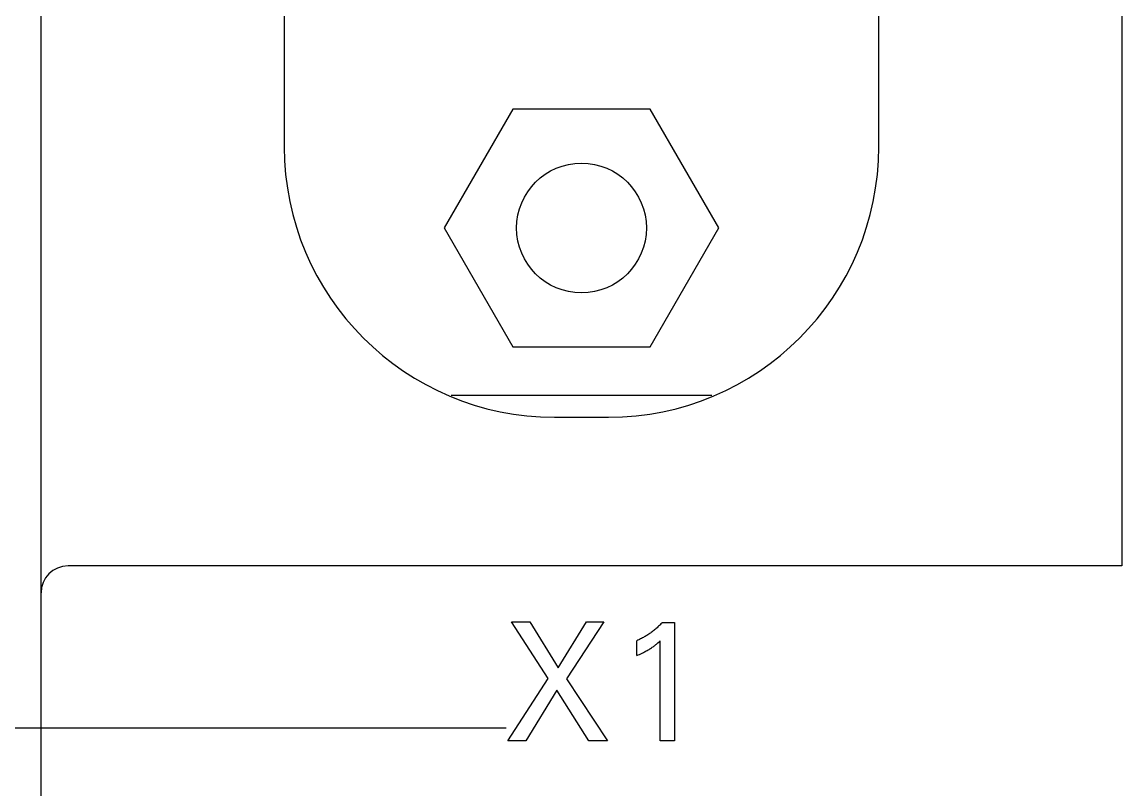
# Model space of a CAD drawing. Extents: x 10 to 622, y -523 to 292.
# Drawn here: x 254.911 to 259.032, y 108.057 to 110.933 of the extents above; entities that cross this region are included whole.
import ezdxf

# ---------------------------------------------------------------- set-up
doc = ezdxf.new("R2010")
doc.units = 0
doc.header["$LTSCALE"] = 5
doc.header["$MEASUREMENT"] = 0
doc.layers.get('0').update_dxf_attribs({"linetype": 'CONTINUOUS'})

msp = doc.modelspace()

# ---------------------------------------------------------------- linework, layer by layer
at = {"color": 7, "linetype": 'Continuous'}
for p, q in [((254.9819, 94.1153), (254.9819, 118.1094)), ((259.0315, 116.4895), (259.0315, 108.8965)), ((255.8931, 114.9203), (255.8931, 110.4657)), ((258.1204, 110.4657), (258.1204, 114.9203)), ((256.7495, 110.6074), (256.4923, 110.162)), ((257.2639, 110.6074), (256.7495, 110.6074)), ((257.5211, 110.162), (257.2639, 110.6074)), ((256.4923, 110.162), (256.7495, 109.7165)), ((257.2639, 109.7165), (257.5211, 110.162)), ((256.7495, 109.7165), (257.2639, 109.7165)), ((256.5185, 109.5353), (257.4949, 109.5353)), ((256.9055, 109.4533), (257.1079, 109.4533)), ((259.0315, 108.8965), (255.0831, 108.8965)), ((256.8823, 108.4751), (256.7442, 108.6873)), ((256.7442, 108.6873), (256.8126, 108.6873)), ((256.8126, 108.6873), (256.9192, 108.5143)), ((256.9192, 108.5143), (257.0252, 108.6873)), ((257.0905, 108.6873), (256.9507, 108.4738)), ((257.0252, 108.6873), (257.0905, 108.6873)), ((257.2957, 108.6704), (257.2927, 108.6676)), ((257.2986, 108.6732), (257.2957, 108.6704)), ((257.3015, 108.676), (257.2986, 108.6732)), ((257.3043, 108.6789), (257.3015, 108.676)), ((257.3071, 108.6818), (257.3043, 108.6789)), ((257.3099, 108.6847), (257.3071, 108.6818)), ((257.3099, 108.6847), (257.3553, 108.6847)), ((257.3553, 108.6847), (257.3553, 108.2418)), ((257.2384, 108.6283), (257.235, 108.6264)), ((257.2418, 108.6302), (257.2384, 108.6283)), ((257.2452, 108.6322), (257.2418, 108.6302)), ((257.2485, 108.6342), (257.2452, 108.6322)), ((257.2518, 108.6363), (257.2485, 108.6342)), ((257.2552, 108.6384), (257.2518, 108.6363)), ((257.2584, 108.6406), (257.2552, 108.6384)), ((257.2617, 108.6428), (257.2584, 108.6406)), ((257.2649, 108.6451), (257.2617, 108.6428)), ((257.2681, 108.6474), (257.2649, 108.6451)), ((257.2712, 108.6497), (257.2681, 108.6474)), ((257.2744, 108.6521), (257.2712, 108.6497)), ((257.2775, 108.6546), (257.2744, 108.6521)), ((257.2805, 108.6571), (257.2775, 108.6546)), ((257.2836, 108.6596), (257.2805, 108.6571)), ((257.2867, 108.6623), (257.2836, 108.6596)), ((257.2897, 108.6649), (257.2867, 108.6623)), ((257.2927, 108.6676), (257.2897, 108.6649)), ((257.2174, 108.6178), (257.2138, 108.6162)), ((257.2138, 108.5607), (257.2138, 108.6162)), ((257.221, 108.6194), (257.2174, 108.6178)), ((257.2245, 108.6211), (257.221, 108.6194)), ((257.228, 108.6228), (257.2245, 108.6211)), ((257.2315, 108.6246), (257.228, 108.6228)), ((257.235, 108.6264), (257.2315, 108.6246)), ((257.2627, 108.5857), (257.2657, 108.5876)), ((257.2657, 108.5876), (257.2687, 108.5896)), ((257.2687, 108.5896), (257.2717, 108.5916)), ((257.2717, 108.5916), (257.2746, 108.5936)), ((257.2746, 108.5936), (257.2775, 108.5957)), ((257.2775, 108.5957), (257.28, 108.5976)), ((257.28, 108.5976), (257.2825, 108.5995)), ((257.2825, 108.5995), (257.285, 108.6015)), ((257.285, 108.6015), (257.2877, 108.6037)), ((257.2877, 108.6037), (257.2904, 108.6059)), ((257.2904, 108.6059), (257.293, 108.6082)), ((257.293, 108.6082), (257.2974, 108.612)), ((257.2974, 108.612), (257.3016, 108.6159)), ((257.3016, 108.2418), (257.3016, 108.6159)), ((257.2138, 108.5607), (257.2188, 108.5629)), ((257.2188, 108.5629), (257.2238, 108.5651)), ((257.2238, 108.5651), (257.2287, 108.5674)), ((257.2287, 108.5674), (257.2336, 108.5697)), ((257.2336, 108.5697), (257.2385, 108.5721)), ((257.2385, 108.5721), (257.2421, 108.574)), ((257.2421, 108.574), (257.2456, 108.5758)), ((257.2456, 108.5758), (257.2492, 108.5778)), ((257.2492, 108.5778), (257.2527, 108.5797)), ((257.2527, 108.5797), (257.2562, 108.5817)), ((257.2562, 108.5817), (257.2597, 108.5838)), ((257.2597, 108.5838), (257.2627, 108.5857)), ((256.7308, 108.2418), (256.8823, 108.4751)), ((256.9507, 108.4738), (257.1044, 108.2418)), ((256.9146, 108.4315), (256.7979, 108.2418)), ((257.0343, 108.2418), (256.9146, 108.4315)), ((256.7979, 108.2418), (256.7308, 108.2418)), ((257.1044, 108.2418), (257.0343, 108.2418)), ((257.3553, 108.2418), (257.3016, 108.2418))]:
    msp.add_line(p, q, dxfattribs=at)
at = {"linetype": 'Continuous'}
msp.add_line((256.7245, 108.289), (251.9208, 108.289), dxfattribs=at)
at = {"color": 7, "linetype": 'Continuous'}
msp.add_circle((257.0067, 110.162), 0.243, dxfattribs=at)
for centre, radius, start, end in [((256.9055, 110.4657), 1.0124, 180, 270), ((257.1079, 110.4657), 1.0124, 270, 0), ((255.0831, 108.7952), 0.1012, 90, 180)]:
    msp.add_arc(centre, radius, start, end, dxfattribs=at)

doc.saveas('drawing.dxf')
